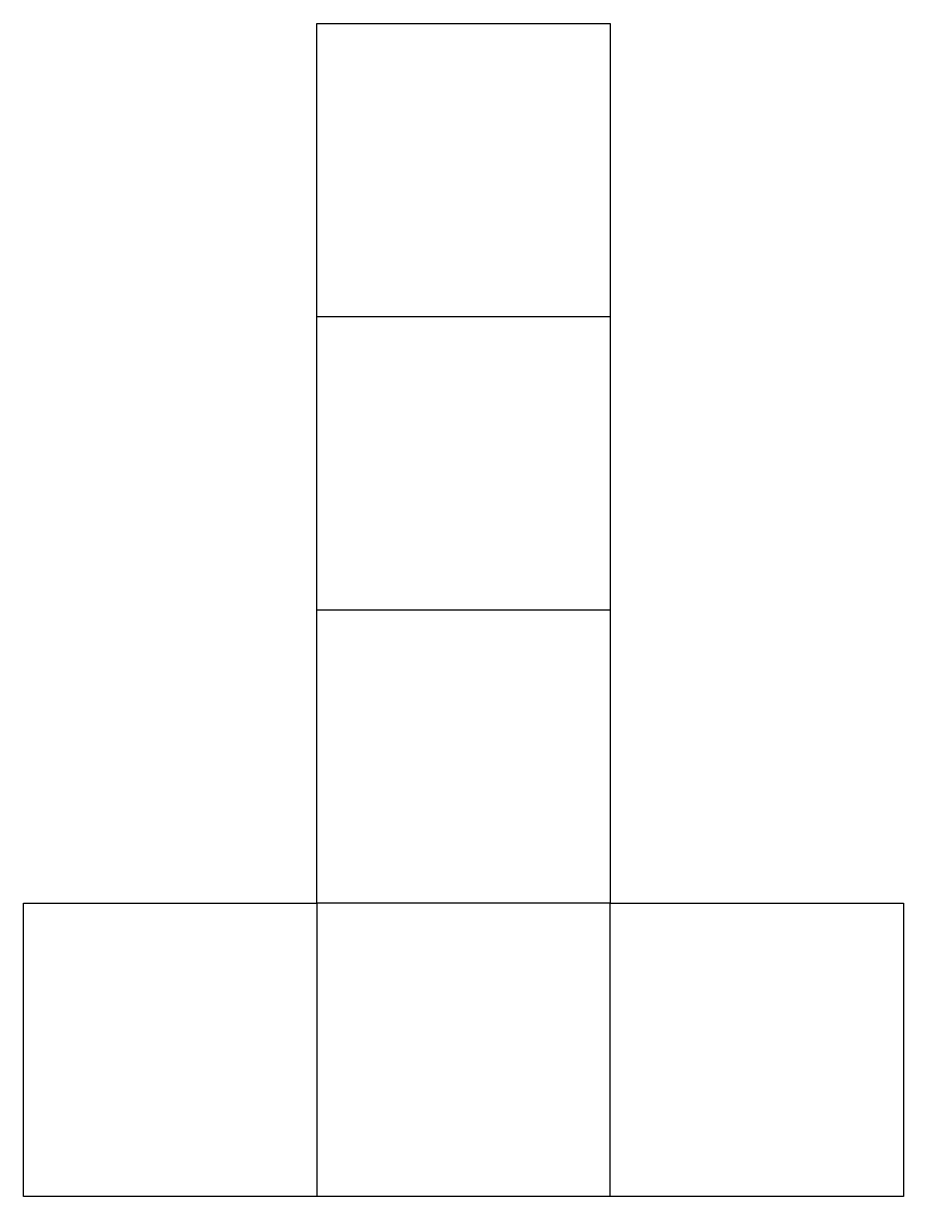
# Model space of a CAD drawing. Extents: x -150 to 150, y -350 to 50.
import ezdxf

# ---------------------------------------------------------------- set-up
doc = ezdxf.new("R2010")
doc.units = 0

msp = doc.modelspace()

# ---------------------------------------------------------------- linework, layer by layer
for p, q in [((50, -50), (-50, -50)), ((50, -150), (-50, -150)), ((-50, -250), (-50, -350)), ((50, -250), (-50, -250)), ((50, -350), (50, -250))]:
    msp.add_line(p, q)
at = {"layer": 'Cut'}
for p, q in [((-50, 50), (50, 50)), ((-50, -50), (-50, 50)), ((50, 50), (50, -50)), ((-50, -150), (-50, -50)), ((50, -50), (50, -150)), ((-50, -250), (-50, -150)), ((50, -150), (50, -250)), ((-150, -250), (-50, -250)), ((-150, -350), (-150, -250)), ((50, -250), (150, -250)), ((150, -250), (150, -350)), ((-50, -350), (-150, -350)), ((50, -350), (-50, -350)), ((150, -350), (50, -350))]:
    msp.add_line(p, q, dxfattribs=at)

doc.saveas('drawing.dxf')
